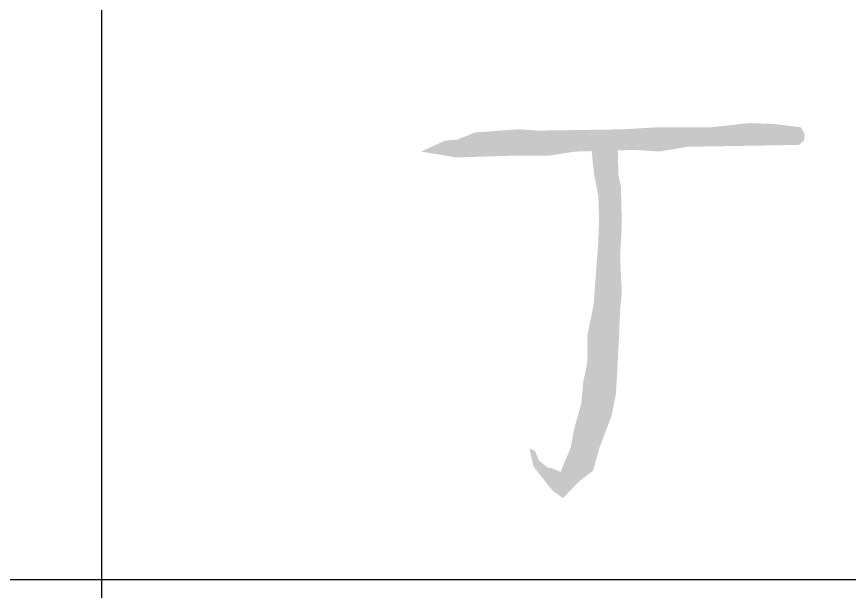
# Model space of a CAD drawing. Extents: x 5396719 to 5510122, y -514120 to -238224.
# Drawn here: x 5490667 to 5491609, y -355847 to -355197 of the extents above; entities that cross this region are included whole.
import ezdxf

# ---------------------------------------------------------------- set-up
doc = ezdxf.new("R2010")
doc.units = 0
doc.header["$LTSCALE"] = 1000
doc.header["$MEASUREMENT"] = 0
doc.layers.get('0').update_dxf_attribs({"linetype": 'CONTINUOUS'})
doc.layers.add('HATCH', color=8, linetype='CONTINUOUS')

msp = doc.modelspace()

# ---------------------------------------------------------------- hatches: boundary and pattern name
at = {"layer": 'HATCH'}
h = msp.add_hatch(color=0, dxfattribs=at)
h.paths.add_polyline_path([(5491559.01, -355329.78), (5491554.27, -355322.19), (5491523.88, -355318.4), (5491496.34, -355317.45), (5491452.66, -355322.19), (5491392.84, -355322.19), (5491352.04, -355324.54), (5491319.72, -355325.04), (5491258, -355325.99), (5491235.1, -355324.45), (5491214.32, -355325.99), (5491186.48, -355328.04), (5491165.69, -355336.15), (5491151.65, -355337.37), (5491125.06, -355349.71), (5491164.94, -355356.35), (5491223.82, -355354.45), (5491268.44, -355354.45), (5491299.78, -355349.66), (5491332.07, -355348.76), (5491366.25, -355347.81), (5491395.03, -355349.52), (5491405.18, -355347.81), (5491426.05, -355344.29), (5491466.88, -355343.59), (5491497.29, -355343.07), (5491552.37, -355342.12), (5491558.06, -355337.37)])
h.paths.add_polyline_path([(5491347.4, -355348.33), (5491332.07, -355348.76), (5491317.83, -355349.16), (5491320.67, -355375.33), (5491325.42, -355400), (5491326.37, -355426.57), (5491325.42, -355451.24), (5491323.52, -355476.86), (5491320.08, -355523.24), (5491313.08, -355557.51), (5491312.86, -355588.32), (5491308.37, -355610.77), (5491306.12, -355634.71), (5491298.32, -355662.33), (5491294.06, -355684.87), (5491285.77, -355704.74), (5491280.1, -355718.35), (5491273.77, -355733.51), (5491285.51, -355741.8), (5491302.61, -355723.77), (5491319.7, -355710.49), (5491326.34, -355685.81), (5491340.59, -355647.86), (5491345.34, -355624.14), (5491348.19, -355572.9), (5491350.08, -355528.3), (5491351.98, -355509.32), (5491350.08, -355468.52), (5491351.98, -355432.47), (5491351.03, -355389.77), (5491348.19, -355376.48)])
h.paths.add_polyline_path([(5491282.7, -355712.11), (5491272.18, -355707.72), (5491267.58, -355706.96), (5491258.36, -355699.28), (5491253.74, -355688.53), (5491247.6, -355685.46), (5491251.99, -355705.76), (5491258.36, -355713.87), (5491273.77, -355733.51), (5491280.1, -355718.35)])

# ---------------------------------------------------------------- linework, layer by layer
for p, q in [((5490763.98, -357783.89), (5490763.98, -354533.89)), ((5490763.98, -357783.89), (5490763.98, -354533.89)), ((5490763.98, -357783.89), (5490763.98, -354533.89)), ((5489183.98, -355833.89), (5494683.98, -355833.89))]:
    msp.add_line(p, q)

doc.saveas('drawing.dxf')
